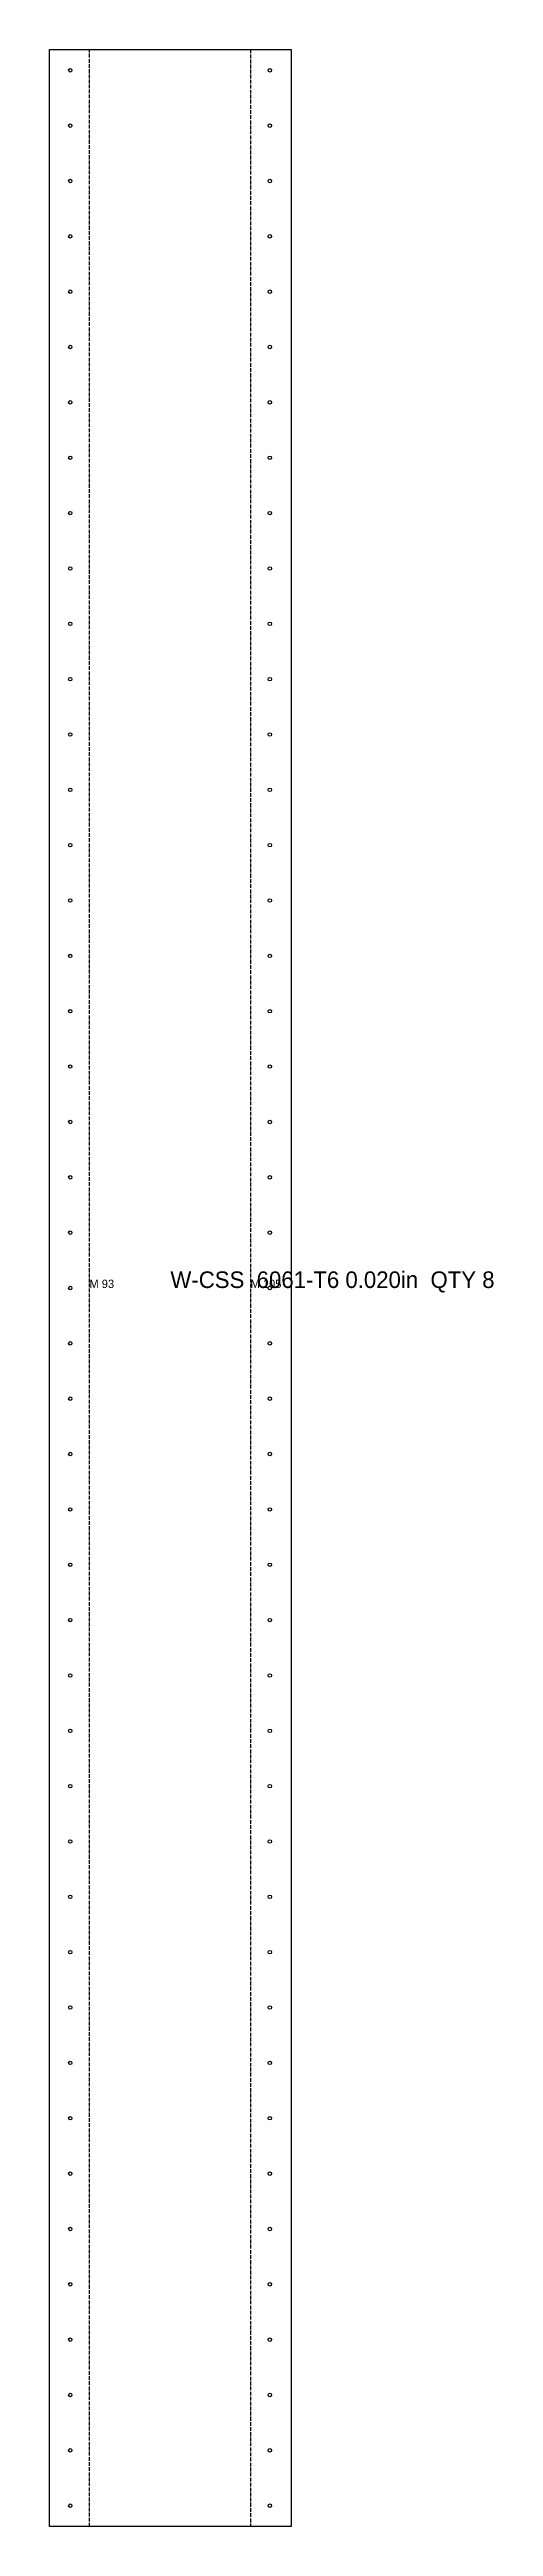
# Model space of a CAD drawing. Header units: millimetres. Extents: x -29 to 292, y 0 to 1790.
import ezdxf

# ---------------------------------------------------------------- set-up
doc = ezdxf.new("R2010")
doc.units = ezdxf.units.MM
doc.linetypes.add('DASHDOT', pattern=[3.556, 2.54, -0.508, 0, -0.508])
for name, color, linetype in [('CUT', 7, 'CONTINUOUS'), ('ETCH', 8, 'CONTINUOUS'), ('HOLE', 6, 'CONTINUOUS'), ('MOUNTAIN', 5, 'DASHDOT')]:
    doc.layers.add(name, color=color, linetype=linetype)

msp = doc.modelspace()

# ---------------------------------------------------------------- linework, layer by layer
at = {"layer": 'CUT'}
msp.add_lwpolyline([(-28.9, 1790), (146, 1790), (146, 0), (-28.9, 0), (-28.9, 1790)], close=True, dxfattribs=at)
at = {"layer": 'HOLE'}
for centre in [(-13.9, 1775), (130.5, 1775), (-13.9, 1735), (130.5, 1735), (-13.9, 1695), (130.5, 1695), (-13.9, 1655), (130.5, 1655), (-13.9, 1615), (130.5, 1615), (-13.9, 1575), (130.5, 1575), (-13.9, 1535), (130.5, 1535), (-13.9, 1495), (130.5, 1495), (-13.9, 1455), (130.5, 1455), (-13.9, 1415), (130.5, 1415), (-13.9, 1375), (130.5, 1375), (-13.9, 1335), (130.5, 1335), (-13.9, 1295), (130.5, 1295), (-13.9, 1255), (130.5, 1255), (-13.9, 1215), (130.5, 1215), (-13.9, 1175), (130.5, 1175), (-13.9, 1135), (130.5, 1135), (-13.9, 1095), (130.5, 1095), (-13.9, 1055), (130.5, 1055), (-13.9, 1015), (130.5, 1015), (-13.9, 975), (130.5, 975), (-13.9, 935), (130.5, 935), (-13.9, 895), (130.5, 895), (-13.9, 855), (130.5, 855), (-13.9, 815), (130.5, 815), (-13.9, 775), (130.5, 775), (-13.9, 735), (130.5, 735), (-13.9, 695), (130.5, 695), (-13.9, 655), (130.5, 655), (-13.9, 615), (130.5, 615), (-13.9, 575), (130.5, 575), (-13.9, 535), (130.5, 535), (-13.9, 495), (130.5, 495), (-13.9, 455), (130.5, 455), (-13.9, 415), (130.5, 415), (-13.9, 375), (130.5, 375), (-13.9, 335), (130.5, 335), (-13.9, 295), (130.5, 295), (-13.9, 255), (130.5, 255), (-13.9, 215), (130.5, 215), (-13.9, 175), (130.5, 175), (-13.9, 135), (130.5, 135), (-13.9, 95), (130.5, 95), (-13.9, 55), (130.5, 55), (-13.9, 15), (130.5, 15)]:
    msp.add_circle(centre, 1.25, dxfattribs=at)
at = {"layer": 'MOUNTAIN'}
for p, q in [((0, 0), (0, 1790)), ((116.6, 1790), (116.6, 0))]:
    msp.add_line(p, q, dxfattribs=at)

# ---------------------------------------------------------------- texts
at = {"layer": 'ETCH'}
for s, height, p in [('M 93', 6, (0, 895)), ('W-CSS  6061-T6 0.020in  QTY 8', 12, (58.6, 895)), ('M 105', 6, (116.6, 895))]:
    msp.add_text(s, height=height, dxfattribs=at).set_placement(p)

doc.saveas('drawing.dxf')
